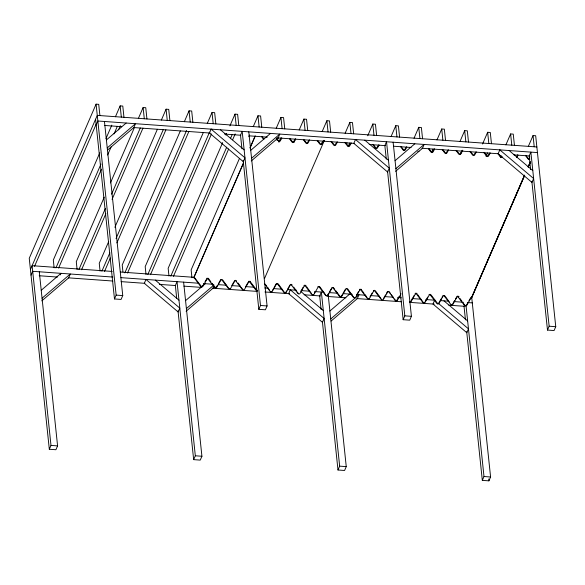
<?xml version="1.0" encoding="UTF-8"?>
<svg xmlns="http://www.w3.org/2000/svg" width="585" height="585" viewBox="0 0 585 585"><rect width="100%" height="100%" fill="white"/><g stroke="black" fill="none" stroke-linecap="round" stroke-linejoin="round"><path stroke-width="0.88" d="M257.305 291.118L256.193 290.452L249.407 281.597L248.698 281.999L244.398 289.612L243.411 290.116L242.307 289.458L235.521 280.603L234.812 281.005L230.505 288.61L229.517 289.122L228.413 288.464L221.627 279.601L220.918 280.003L216.611 287.615L214.995 287.893L207.733 278.606L207.024 279.008L202.724 286.613L201.737 287.125L200.633 286.467L193.876 277.319M99.903 115.574L98.719 104.342L96.086 104.152L29.25 258.307L49.323 449.265L55.911 449.733L57.586 445.88L39.283 271.776M30.427 269.539L97.264 115.384L536.862 146.967M34.522 266.38L96.269 123.954M31.02 275.155L32.694 271.301L112.781 277.056M96.181 124.854L97.856 121L537.454 152.583M99.808 152.795L53.315 260.04L54.127 267.813M105.98 138.557L111.793 125.146M115.428 116.773L120.144 105.878L122.784 106.068L123.962 117.3M55.948 267.923L100.986 164.027M114.06 133.87L117.329 126.331M58.58 268.113L101.446 169.248M107.618 155.003L111.252 146.623M118.514 129.87L120.334 125.68M60.328 274.877L61.001 273.341L41.228 290.27M104.247 197.174L76.284 261.685L77.096 269.466M110.426 182.937L134.396 127.64M138.396 118.419L143.113 107.53L145.753 107.72L146.937 118.952M78.916 269.568L105.432 208.406M111.603 194.169L140.298 127.976M81.556 269.758L105.892 213.627M112.064 199.383L142.937 128.166M108.693 241.554L99.253 263.338L100.072 271.118M114.872 227.316L157.365 129.285M161.365 120.071L166.082 109.183L168.721 109.373L169.906 120.605M101.885 271.221L109.878 252.786M116.049 238.548L163.273 129.629M104.525 271.411L110.331 258.007M116.868 242.921L165.906 129.819M180.334 130.938L122.221 264.99L122.945 271.901M184.333 121.724L189.057 110.828L191.69 111.018L192.874 122.25M124.854 272.873L186.6 130.44M49.323 449.265L50.99 445.412L32.102 265.685L112.196 271.44M104.452 121.475L122.748 295.579L121.08 299.432L114.484 298.957L116.152 295.103L96.086 104.152M127.493 273.063L188.875 131.471M203.302 132.59L145.19 266.643L146.009 274.416M207.302 123.376L212.026 112.481L214.658 112.671L215.843 123.903M147.822 274.519L209.569 132.093M150.462 274.709L211.485 133.958M222.644 142.616L168.158 268.288L168.977 276.069M225.912 135.076L226.636 133.402M229.905 125.863L234.994 114.133L237.627 114.324L238.812 125.556M170.791 276.171L226.731 147.149M230.358 138.769L232.179 134.579M173.431 276.361L228.64 149.014M232.633 139.793L235.177 133.928M239.433 158.513L191.127 269.941L191.946 277.714M248.881 136.729L249.605 135.055M253.239 126.674L257.963 115.779L260.596 115.969L261.78 127.201M193.789 277.597L243.579 162.674M250.022 147.881L255.192 135.888M193.759 277.824L243.521 163.04M250.058 147.961L255.148 136.232M276.208 128.327L280.932 117.431L283.564 117.622L284.749 128.854M277.027 140.393L278.116 137.885M213.657 286.694L212.984 288.229L186.103 311.257M278.935 142.257L280.756 138.067M293.728 142.543L295.184 139.193M299.176 129.972L303.9 119.084L306.54 119.274L307.717 130.506M322.145 131.625L326.869 120.737L329.509 120.919L330.686 132.159M264.486 278.584L324.419 140.341M183.617 282.145L201.92 456.256L200.245 460.11L193.657 459.634L195.324 455.781L177.028 281.677L175.354 285.531L176.692 298.226M248.786 131.844L267.082 305.948L265.414 309.801L258.819 309.326L260.486 305.472L242.19 131.369L240.515 135.223L241.949 148.824M345.113 133.278L349.837 122.382L352.477 122.572L353.654 133.804M346.298 144.51L347.022 142.835M348.207 146.374L349.662 143.025M367.724 135.764L372.806 124.035L375.446 124.225L376.623 135.457M391.051 136.576L395.774 125.687L398.414 125.877L399.592 137.109M414.019 138.228L418.743 127.333L421.383 127.523L422.56 138.755M431.54 152.444L432.995 149.095M436.988 139.873L441.712 128.985L444.351 129.175L445.529 140.407M459.964 141.526L464.68 130.638L467.32 130.828L468.497 142.06M460.417 154.433L462.23 150.243M328.141 294.335L346.254 466.625L344.58 470.479L337.991 470.004L339.658 466.15L321.362 292.047L319.688 295.9L321.121 309.502M393.12 142.213L411.416 316.317L409.749 320.17L403.153 319.702L404.82 315.849L386.524 141.738L384.85 145.592L386.283 159.2M482.566 144.012L487.649 132.283L490.288 132.473L491.466 143.705M486.018 156.275L487.473 152.926M434.655 300.185L432.988 304.039L466.801 332.704L468.475 328.85L438.794 303.695M500.453 157.394L501.177 155.72M505.901 144.831L510.617 133.936L513.257 134.126L514.442 145.358M528.321 146.44L533.045 135.544L535.677 135.735L555.75 326.693L554.083 330.547L547.487 330.072L531.853 181.357M464.687 304.726L464.022 306.269L465.455 319.871M528.774 159.347L529.864 156.831M410.107 302.094L411.094 301.582L415.394 293.977L416.103 293.575L422.889 302.43L424.001 303.089L424.981 302.584L429.288 294.979L429.997 294.577L436.783 303.432L437.887 304.09L438.874 303.578L443.174 295.973L443.891 295.571L451.145 304.858L452.768 304.58L457.068 296.975L457.777 296.573L464.563 305.428L465.675 306.087L466.654 305.575L470.962 297.97L471.729 297.568L524.555 175.09M528.182 166.725L530.354 161.701M471.115 298.613L524.511 175.456M528.145 167.076L530.324 162.052M471.729 297.568L524.701 175.383M528.328 167.017L530.142 162.827M471.7 297.275L490.588 476.994L488.914 480.848L482.325 480.373L483.992 476.519L466.077 306.043M547.487 330.072L549.154 326.218L530.858 152.115L529.184 155.968L530.617 169.57M281.524 137.928L279.089 141.373L276.288 138.075M281.831 138.118L280.105 141.16L279.125 141.672L276.522 138.923M202.849 285.663L204.136 283.374M204.999 281.853L206.293 279.571M295.41 138.923L292.983 142.367L289.685 138.382M295.717 139.12L293.999 142.162L293.012 142.667L291.908 142.009L289.414 138.535M217.598 285.136L215.602 287.82L211.799 283.14M218.461 283.615L220.611 279.813M309.304 139.925L306.876 143.369L303.578 139.376M309.611 140.115L307.893 143.157L306.906 143.669L305.794 143.011L303.308 139.53M231.923 285.37L234.073 281.568M323.198 140.919L320.763 144.363L317.465 140.378M323.929 140.356L321.779 144.159L320.799 144.663L319.688 144.005L317.194 140.532M245.386 287.133L247.967 282.57M337.084 141.921L334.657 145.365L331.359 141.373M337.391 142.111L335.673 145.153L334.686 145.665L333.582 145.007L331.088 141.526M350.978 142.915L348.55 146.36L345.252 142.374M351.285 143.113L349.559 146.155L348.58 146.659L347.468 146.001L344.982 142.528M272.303 290.65L273.166 289.129M274.029 287.608L276.178 283.805M285.765 292.412L286.628 290.884M287.484 289.363L289.641 285.56M378.758 144.912L376.33 148.356L373.033 144.371M379.065 145.109L377.347 148.151L376.36 148.656L375.256 147.998L372.762 144.524M300.946 291.125L303.096 287.323M314.408 292.88L315.271 291.359M406.546 146.908L404.111 150.352L400.813 146.367M406.846 147.098L405.127 150.148L404.14 150.652L403.036 149.994L400.542 146.521M327.871 294.643L328.726 293.122M329.589 291.601L332.126 287.425L333.362 287.513L334.832 289.341M342.188 294.877L340.616 296.807M343.051 293.356L345.201 289.553M434.326 148.904L431.891 152.349L428.593 148.363M434.633 149.095L432.907 152.144L431.927 152.648L430.816 151.99L428.33 148.517M356.514 295.118L358.663 291.315M448.22 149.899L445.785 153.35L442.487 149.358M448.519 150.096L446.801 153.138L445.814 153.65L444.71 152.992L442.216 149.511M369.976 296.873L372.126 293.07M462.106 150.901L459.678 154.345L456.38 150.36M462.845 150.33L460.695 154.14L459.708 154.645L458.603 153.987L456.11 150.506M383.431 298.635L385.588 294.833M386.444 293.312L387.307 291.791M476 151.895L473.565 155.347L470.267 151.354M476.307 152.093L474.581 155.135L473.601 155.647L472.49 154.981L470.004 151.508M399.043 296.588L396.593 300.697L395.745 300.631L394.378 298.891M401.076 293.743L397.2 300.588L396.213 301.092L395.109 300.434L389.127 292.09L387.913 291.681L383.307 299.586L382.327 300.098L381.215 299.44L374.429 290.584L373.72 290.986L369.42 298.591L368.433 299.096L367.329 298.438L360.543 289.582L359.826 289.984L355.526 297.597L354.539 298.101L353.435 297.443L346.649 288.588L345.94 288.99L341.633 296.595L340.653 297.107L339.541 296.441L332.755 287.586L332.046 287.988L327.746 295.601L326.759 296.105L325.655 295.447L318.869 286.591L318.152 286.994L313.852 294.599L312.865 295.111L311.761 294.445L304.975 285.59L304.266 285.992L299.959 293.604L298.979 294.109L297.867 293.451L291.081 284.595L290.372 284.997L286.072 292.602L285.085 293.114L283.981 292.449L277.195 283.593L276.478 283.996L272.179 291.608L271.191 292.112L270.087 291.454L264.61 283.805M489.894 152.897L487.459 156.341L484.161 152.356M490.193 153.087L488.475 156.136L487.488 156.641L486.384 155.983L483.89 152.502M410.787 301.392L414.231 295.308M425.105 301.626L427.686 297.063M516.379 157.175L517.674 154.893M516.687 157.372L517.981 155.083M438.567 303.388L441.148 298.825M442.011 297.304L442.874 295.783M454.611 300.58L452.461 304.383L451.313 304.624M455.474 299.059L456.329 297.538M466.355 305.385L468.073 302.343M468.936 300.822L470.654 297.78L471.583 297.275M313.545 294.409L312.397 294.643M355.219 297.399L354.071 297.641M502.062 156.941L500.914 157.175L498.054 153.35M369.113 298.394L367.965 298.635M529.842 158.937L528.694 159.171L525.835 155.347M424.681 302.386L423.964 302.796M206.717 278.811L208.34 278.533M234.505 280.807L235.484 280.303L236.596 280.961M419.021 151.142L418.034 151.654M290.065 284.8L291.052 284.295L292.156 284.953M303.959 285.802L305.582 285.517M317.852 286.796L319.468 286.518M359.526 289.794L361.142 289.509M502.369 157.131L500.745 157.409L497.784 153.504M373.413 290.789L374.4 290.284L375.504 290.942L380.989 298.591M415.087 293.787L416.71 293.502M428.98 294.781L429.968 294.277L431.072 294.935L437.858 303.79M456.761 296.778L457.748 296.273L458.852 296.931M106.39 139.969L126.163 123.033M107.23 147.91L135.486 123.706L133.819 127.559L107.625 149.994M42.062 298.211L70.324 274.007L68.65 277.86L41.769 300.887M250.724 150.338L270.497 133.402M251.565 158.279L279.82 134.075L278.153 137.928L251.272 160.955M185.562 300.646L205.335 283.71M186.396 308.587L213.971 284.968M395.058 160.707L414.831 143.778M395.899 168.648L424.154 144.444L422.487 148.297L395.606 171.325M329.896 311.015L349.669 294.079M330.73 318.957L358.993 294.752L357.318 298.606L331.132 321.041M418.004 151.354L418.414 151.252M229.898 288.719L228.684 288.31L222.702 279.959L220.998 279.44M271.572 291.71L270.358 291.301M327.139 295.703L325.918 295.293M410.487 301.692L409.639 301.633M466.048 305.684L464.834 305.275L462.837 302.496M529.761 159.5L528.058 158.974L525.564 155.5M248.779 281.436L250.482 281.955L257.268 290.818M276.566 283.433L278.27 283.952L284.617 292.646M346.02 288.427L347.724 288.946L353.706 297.29M387.694 291.418L388.93 291.505L390.392 293.334M443.254 295.41L444.966 295.93M104.379 125.439L121.665 126.682M133.497 127.537L209.949 133.029M224.516 134.075L240.896 135.252M249.086 135.837L267.286 137.146M277.305 137.87L354.664 143.427M369.223 144.473L385.61 145.65M393.8 146.235L411.094 147.478M422.012 148.268L498.464 153.76M513.937 154.871L529.41 155.983M120.386 272.032L194.103 277.327M206.849 278.241L208.669 278.372M248.713 281.253L250.534 281.385M304.229 285.239L306.05 285.37M359.753 289.231L361.574 289.363M415.27 293.217L417.09 293.348M457.134 296.229L458.954 296.361M120.978 277.648L198.337 283.206M203.799 283.601L212.962 284.259M218.359 284.646L226.549 285.231M232.011 285.626L240.201 286.211M245.663 286.606L253.853 287.198M264.778 287.981L268.42 288.244M273.875 288.632L282.072 289.224M287.527 289.612L296.632 290.27M301.18 290.599L309.37 291.184M314.832 291.579L323.936 292.229M329.399 292.624L337.589 293.209M343.051 293.604L352.207 294.262M356.448 294.569L365.8 295.242M370.349 295.564L379.453 296.222M384.915 296.61L393.105 297.202M397.654 297.531L401.295 297.787M412.22 298.577L421.317 299.227M425.873 299.557L434.969 300.207M440.432 300.602L448.622 301.187M454.084 301.582L463.188 302.233M467.342 302.533L472.285 302.891M39.21 275.747L57.418 277.056M68.335 277.838L112.934 281.041M121.124 281.634L144.787 283.33M159.347 284.376L175.734 285.553M183.924 286.145L201.218 287.389M212.136 288.171L256.735 291.374M264.925 291.966L289.502 293.728M304.061 294.774L320.441 295.952M327.724 296.478L345.925 297.787M356.85 298.569L401.449 301.772M409.639 302.365L434.209 304.127M448.775 305.173L464.249 306.284M116.152 295.103L122.748 295.579M260.486 305.472L267.082 305.948M404.82 315.849L411.416 316.317M549.154 326.218L555.75 326.693M50.99 445.412L57.586 445.88M195.324 455.781L201.92 456.256M339.658 466.15L346.254 466.625M483.992 476.519L490.588 476.994M201.708 286.825L194.454 277.531M509.14 150.55L532.803 170.608M364.813 140.181L388.469 160.231M443.978 300.858L467.634 320.909M220.479 129.811L244.135 149.862M301.041 291.666L323.3 310.54M155.31 280.113L178.966 300.171M381.486 299.286L381.859 299.637M340.185 296.639L335.827 290.73M298.511 293.648L297.143 291.908M242.943 289.655L241.078 287.22M459.854 298.321L461.843 301.099M445.463 296.624L449.448 302.189M417.675 294.628L420.169 298.109M421.163 299.498L423.16 302.284M391.394 294.723L393.383 297.502M261.904 136.385L263.893 139.164M261.634 136.539L263.623 139.318M362.115 290.635L364.104 293.421M365.106 294.811L367.095 297.589M319.944 286.95L325.421 294.599M306.547 286.643L311.534 293.604M293.655 287.038L296.149 290.518M265.371 284.347L266.372 285.736M267.367 287.133L269.363 289.911M238.088 283.045L240.084 285.831M208.816 278.965L210.805 281.743M533.045 135.544L534.222 146.776M510.617 133.936L511.802 145.168M487.649 132.283L488.833 143.515M464.68 130.638L465.865 141.87M488.724 479.035L488.914 480.848M466.691 331.658L482.325 480.373M441.712 128.985L442.896 140.217M418.743 127.333L419.928 138.565M395.774 125.687L396.959 136.919M387.519 170.988L403.153 319.702M372.806 124.035L373.983 135.267M349.837 122.382L351.015 133.614M326.869 120.737L328.046 131.969M303.9 119.084L305.077 130.316M322.357 321.289L337.991 470.004M280.932 117.431L282.109 128.663M257.963 115.779L259.14 127.018M243.184 160.612L258.819 309.326M234.994 114.133L236.172 125.365M212.026 112.481L213.203 123.713M189.057 110.828L190.235 122.06M166.082 109.183L167.266 120.415M178.023 310.92L193.657 459.634M143.113 107.53L144.298 118.762M120.144 105.878L121.329 117.11M95.596 119.238L114.484 298.957M145.987 279.447L144.32 283.301L178.132 311.966L179.807 308.112L145.987 279.447M211.148 129.139L209.481 132.992L243.294 161.657L244.969 157.804L211.148 129.139M290.321 289.816L288.654 293.67L322.467 322.335L324.141 318.481L290.321 289.816M355.483 139.508L353.815 143.362L387.628 172.034L389.303 168.18L355.483 139.508M499.817 149.884L498.149 153.738L531.962 182.403L533.637 178.549L499.817 149.884"/></g></svg>
